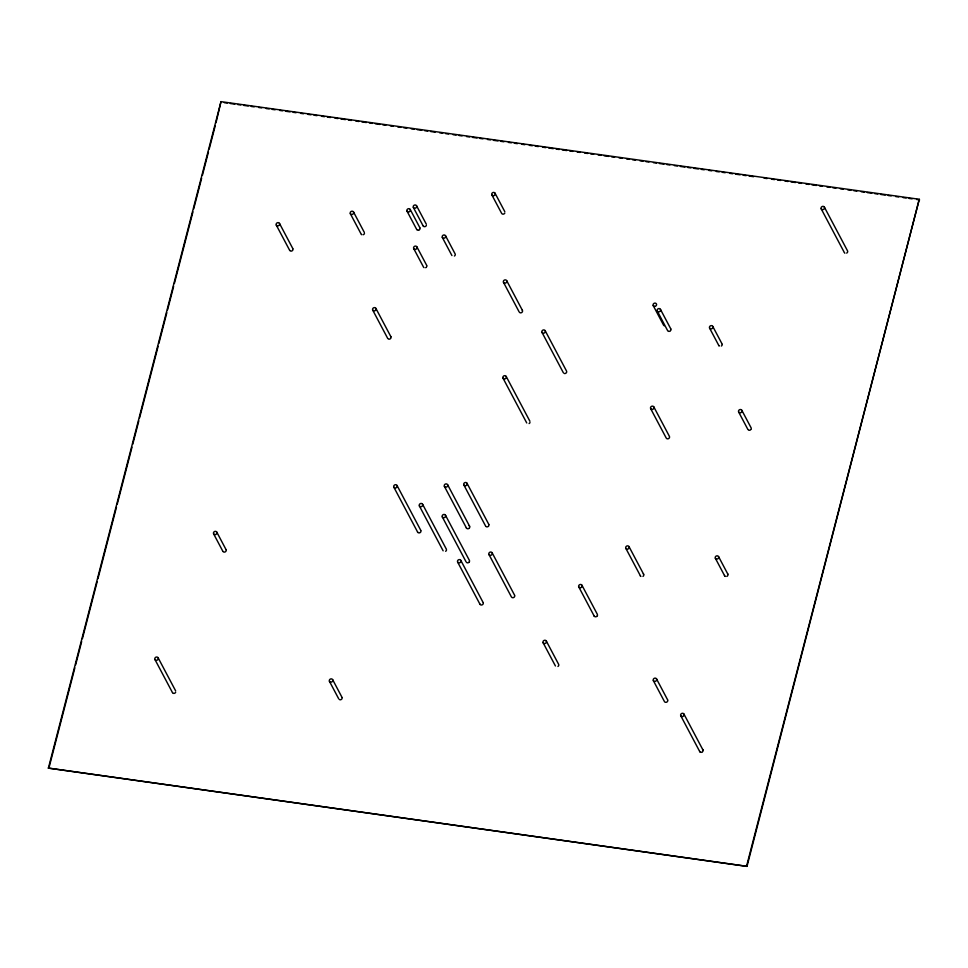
<?xml version="1.0" encoding="UTF-8"?>
<svg xmlns="http://www.w3.org/2000/svg" width="968" height="968" viewBox="0 0 968 968"><rect width="100%" height="100%" fill="white"/><g stroke="black" fill="none" stroke-linecap="round" stroke-linejoin="round"><path stroke-width="1.45" d="M48.4 768.108L220.994 101.64L919.273 199.275L747.006 866.36L48.4 768.108L747.006 866.36M49.114 767.261L74.851 667.884M75.601 664.955L81.663 641.566M82.413 638.65L97.175 581.647M97.937 578.719L116.475 507.111M117.237 504.183L131.999 447.192M132.749 444.264L138.811 420.874M139.561 417.958L158.111 346.338M158.873 343.422L166.823 312.724M167.573 309.796L173.635 286.419M174.385 283.491L192.934 211.883M193.685 208.955L201.634 178.257M202.397 175.341L208.447 151.952M209.209 149.036L215.259 125.646M216.021 122.718L220.994 101.64M746.679 865.743L919.273 199.275M224.31 102.681L227.298 103.092M230.287 103.515L234.776 104.145M237.765 104.556L240.754 104.98M243.754 105.403L248.232 106.02M251.22 106.444L254.221 106.855M258.698 107.484L261.687 107.908M266.176 108.537L269.164 108.948M272.153 109.372L275.154 109.783M279.631 110.412L282.62 110.836M285.62 111.247L290.097 111.877M293.086 112.3L296.087 112.712M300.564 113.341L303.553 113.764M308.042 114.393L311.031 114.805M314.031 115.228L317.02 115.64M321.497 116.269L324.498 116.692M327.486 117.104L330.475 117.527M334.964 118.157L337.953 118.568M340.942 118.991L345.431 119.608M348.419 120.032L351.408 120.455M355.897 121.073L358.886 121.496M361.875 121.92L366.364 122.537M369.352 122.96L372.341 123.384M375.33 123.795L379.819 124.424M382.808 124.836L385.796 125.259M390.286 125.888L393.274 126.3M397.763 126.929L400.752 127.352M403.741 127.764L406.729 128.187M411.219 128.817L414.207 129.228M417.196 129.651L421.685 130.281M424.674 130.692L427.662 131.116M430.651 131.527L435.14 132.156M439.629 132.785L442.618 133.209M445.607 133.62L448.595 134.044M453.084 134.673L456.073 135.084M459.062 135.508L462.051 135.919M466.54 136.548L469.528 136.972M472.517 137.383L477.006 138.013M479.995 138.436L482.984 138.847M487.473 139.477L490.461 139.9M493.45 140.312L497.939 140.941M500.928 141.352L503.917 141.776M508.406 142.405L511.394 142.816M514.383 143.24L517.384 143.663M521.861 144.28L524.85 144.704M529.339 145.333L532.327 145.744M535.316 146.168L538.317 146.579M542.794 147.209L545.783 147.632M548.783 148.043L553.26 148.673M556.261 149.096L559.25 149.508M562.239 149.931L566.728 150.56M569.716 150.972L572.705 151.395M577.194 152.024L580.183 152.436M584.66 153.065L587.661 153.488M590.649 153.9L593.638 154.323M598.127 154.953L601.116 155.364M604.105 155.787L608.594 156.417M611.582 156.828L614.571 157.252M619.06 157.869L622.049 158.292M626.526 158.921L629.527 159.333M632.515 159.756L635.504 160.18M639.993 160.797L642.982 161.22M645.971 161.644L648.959 162.055M653.448 162.684L656.437 163.096M659.426 163.519L663.915 164.149M666.904 164.56L669.892 164.983M674.381 165.613L677.37 166.024M680.359 166.448L684.848 167.077M687.837 167.488L690.825 167.912M693.814 168.323L698.303 168.952M701.292 169.376L704.28 169.787M708.77 170.416L711.758 170.84M716.247 171.469L719.236 171.881M722.225 172.304L725.213 172.715M729.703 173.345L732.691 173.768M735.68 174.179L740.169 174.809M743.158 175.232L746.146 175.644M749.147 176.067L753.624 176.696M764.091 178.16L767.08 178.572M771.569 179.201L774.557 179.612M777.546 180.036L780.547 180.459M785.024 181.077L788.012 181.5M791.013 181.923L795.49 182.541M798.491 182.964L801.48 183.376M805.957 184.005L808.958 184.428M811.946 184.84L816.423 185.469M819.424 185.892L822.413 186.304M826.89 186.933L829.891 187.356M832.879 187.768L835.868 188.191M840.357 188.821L843.346 189.232M847.823 189.861L850.824 190.285M853.812 190.696L856.801 191.119M861.29 191.749L864.279 192.16M867.267 192.584L871.757 193.213M874.745 193.624L877.734 194.048M880.723 194.459L885.212 195.088M888.2 195.512L891.189 195.923M895.678 196.552L898.667 196.976M903.156 197.593L906.145 198.017M909.134 198.44L912.122 198.851M916.611 199.481L919.6 199.892M824.385 207.152A1.803 1.609 -27.9 0 1 822.643 209.645A1.803 1.609 -27.9 0 1 821.348 207.188A1.803 1.609 -27.9 0 1 824.385 207.152L847.52 250.833A1.803 1.609 -27.9 0 1 846.673 253.096M821.191 208.834L844.326 252.515M712.775 326.41A1.803 1.609 -27.9 0 1 711.032 328.902A1.803 1.609 -27.9 0 1 709.738 326.446A1.803 1.609 -27.9 0 1 712.775 326.41L722.019 343.87M709.58 328.091L718.825 345.552M741.839 410.323A1.803 1.609 -27.9 0 1 740.096 412.816A1.803 1.609 -27.9 0 1 738.79 410.359A1.803 1.609 -27.9 0 1 741.839 410.323L751.083 427.783A1.803 1.609 -27.9 0 1 751.011 429.308M738.644 412.005L747.889 429.465M660.442 309.361A1.803 1.609 -27.9 0 1 658.7 311.853A1.803 1.609 -27.9 0 1 657.405 309.397A1.803 1.609 -27.9 0 1 660.442 309.361L670.788 328.878M657.26 311.043L667.593 330.572M653.219 305.598L663.504 325.018A1.803 1.609 -27.9 0 0 664.363 325.744M653.848 406.947A1.803 1.609 -27.9 0 1 652.105 409.44A1.803 1.609 -27.9 0 1 650.798 406.983A1.803 1.609 -27.9 0 1 653.848 406.947L669.42 436.374M650.653 408.641L666.238 438.068A1.803 1.609 -27.9 0 0 669.541 436.677M718.558 556.612A1.803 1.609 -27.9 0 1 716.816 559.105A1.803 1.609 -27.9 0 1 715.521 556.648A1.803 1.609 -27.9 0 1 718.558 556.612L727.815 574.084M715.376 558.294L724.621 575.766M495.059 193.225A1.803 1.609 -27.9 0 1 493.317 195.73A1.803 1.609 -27.9 0 1 492.01 193.261A1.803 1.609 -27.9 0 1 495.059 193.225L504.824 211.689M491.865 194.919L501.642 213.371A1.803 1.609 -27.9 0 0 504.836 213.057M545.19 330.717A1.803 1.609 -27.9 0 1 543.447 333.21A1.803 1.609 -27.9 0 1 542.14 330.754A1.803 1.609 -27.9 0 1 545.19 330.717L566.534 371.046M541.995 332.399L563.352 372.74M506.688 280.672A1.803 1.609 -27.9 0 1 504.945 283.164A1.803 1.609 -27.9 0 1 503.65 280.708A1.803 1.609 -27.9 0 1 506.688 280.672L522.418 310.377M503.505 282.366L519.235 312.071M629.031 546.654A1.803 1.609 -27.9 0 1 627.288 549.146A1.803 1.609 -27.9 0 1 625.981 546.69A1.803 1.609 -27.9 0 1 629.031 546.654L643.635 574.254M625.836 548.348L640.453 575.936M445.522 235.756A1.803 1.609 -27.9 0 1 443.78 238.249A1.803 1.609 -27.9 0 1 442.485 235.793A1.803 1.609 -27.9 0 1 445.522 235.756L455.105 253.858A1.803 1.609 -27.9 0 1 454.428 256.024M442.328 237.438L451.923 255.552M416.555 205.761A1.803 1.609 -27.9 0 1 414.812 208.253A1.803 1.609 -27.9 0 1 413.517 205.797A1.803 1.609 -27.9 0 1 416.555 205.761L426.307 224.189M506.204 376.467A1.803 1.609 -27.9 0 1 504.461 378.96A1.803 1.609 -27.9 0 1 503.154 376.504A1.803 1.609 -27.9 0 1 506.204 376.467L529.919 421.274M683.952 714.082A1.803 1.609 -27.9 0 1 682.21 716.574A1.803 1.609 -27.9 0 1 680.915 714.118A1.803 1.609 -27.9 0 1 683.952 714.082L702.889 749.849M413.36 207.442L423.125 225.871M503.009 378.149L526.737 422.956M680.77 715.775L699.707 751.531M410.202 209.463A1.803 1.609 -27.9 0 1 408.46 211.956A1.803 1.609 -27.9 0 1 407.165 209.499A1.803 1.609 -27.9 0 1 410.202 209.463L419.882 227.746M656.546 678.931A1.803 1.609 -27.9 0 1 654.804 681.424A1.803 1.609 -27.9 0 1 653.497 678.967A1.803 1.609 -27.9 0 1 656.546 678.931L667.617 699.84M407.02 211.157L416.7 229.44M653.352 680.613L664.423 701.522A1.803 1.609 -27.9 0 0 665.44 702.284M416.906 246.888A1.803 1.609 -27.9 0 1 415.163 249.381A1.803 1.609 -27.9 0 1 413.868 246.925A1.803 1.609 -27.9 0 1 416.906 246.888L426.682 265.353M413.723 248.582L423.488 267.035A1.803 1.609 -27.9 0 0 424.069 267.628M581.962 585.265A1.803 1.609 -27.9 0 1 580.219 587.757A1.803 1.609 -27.9 0 1 578.924 585.301A1.803 1.609 -27.9 0 1 581.962 585.265L597.341 614.293M578.779 586.947L594.146 615.987M353.526 212.004A1.803 1.609 -27.9 0 1 351.783 214.497A1.803 1.609 -27.9 0 1 350.489 212.04A1.803 1.609 -27.9 0 1 353.526 212.004L364.307 232.381M350.331 213.686L361.124 234.062M375.899 308.405A1.803 1.609 -27.9 0 1 374.156 310.897A1.803 1.609 -27.9 0 1 372.861 308.441A1.803 1.609 -27.9 0 1 375.899 308.405L390.878 336.695M467.024 483.274A1.803 1.609 -27.9 0 1 465.281 485.767A1.803 1.609 -27.9 0 1 463.987 483.31A1.803 1.609 -27.9 0 1 467.024 483.274L488.792 524.378M372.716 310.099L387.684 338.376M463.841 484.956L485.597 526.06M546.315 641.058A1.803 1.609 -27.9 0 1 544.573 643.551A1.803 1.609 -27.9 0 1 543.266 641.094A1.803 1.609 -27.9 0 1 546.315 641.058L558.621 664.302A1.803 1.609 -27.9 0 1 557.931 666.468M543.121 642.752L555.426 665.984M492.155 552.837A1.803 1.609 -27.9 0 1 490.413 555.329A1.803 1.609 -27.9 0 1 489.106 552.873A1.803 1.609 -27.9 0 1 492.155 552.837L514.577 595.187M488.961 554.519L511.382 596.881A1.803 1.609 -27.9 0 0 514.698 595.489M447.591 484.69A1.803 1.609 -27.9 0 1 445.849 487.182A1.803 1.609 -27.9 0 1 444.542 484.726A1.803 1.609 -27.9 0 1 447.591 484.69L469.601 526.265M444.397 486.372L466.407 527.947M445.486 515.242A1.803 1.609 -27.9 0 1 443.743 517.735A1.803 1.609 -27.9 0 1 442.449 515.279A1.803 1.609 -27.9 0 1 445.486 515.242L469.359 560.327A1.803 1.609 -27.9 0 1 469.202 561.997M442.303 516.936L466.165 562.009M460.816 560.387A1.803 1.609 -27.9 0 1 459.074 562.88A1.803 1.609 -27.9 0 1 457.779 560.424A1.803 1.609 -27.9 0 1 460.816 560.387L483.129 602.532M279.486 223.414A1.803 1.609 -27.9 0 1 277.743 225.907A1.803 1.609 -27.9 0 1 276.449 223.451A1.803 1.609 -27.9 0 1 279.486 223.414L292.856 248.667M457.634 562.081L479.946 604.213M276.291 225.096L289.674 250.361M422.568 504.243A1.803 1.609 -27.9 0 1 420.826 506.736A1.803 1.609 -27.9 0 1 419.531 504.28A1.803 1.609 -27.9 0 1 422.568 504.243L446.333 549.122M419.374 505.937L443.138 550.816M397.037 485.5A1.803 1.609 -27.9 0 1 395.295 487.993A1.803 1.609 -27.9 0 1 393.988 485.537A1.803 1.609 -27.9 0 1 397.037 485.5L420.814 530.428M393.843 487.182L417.631 532.11M332.653 679.669A1.803 1.609 -27.9 0 1 330.911 682.162A1.803 1.609 -27.9 0 1 329.604 679.705A1.803 1.609 -27.9 0 1 332.653 679.669L341.982 697.299M329.459 681.351L338.8 698.993M216.796 532.146A1.803 1.609 -27.9 0 1 215.053 534.639A1.803 1.609 -27.9 0 1 213.759 532.182A1.803 1.609 -27.9 0 1 216.796 532.146L226.064 549.655M213.601 533.828L222.87 551.337M158.135 657.816A1.803 1.609 -27.9 0 1 156.392 660.309A1.803 1.609 -27.9 0 1 155.098 657.853A1.803 1.609 -27.9 0 1 158.135 657.816L175.656 690.898M154.941 659.51L172.461 692.592M643.333 573.855A1.803 1.609 -27.9 0 1 642.958 576.42M640.889 576.432A1.803 1.609 -27.9 0 1 640.38 575.791M703.046 750.309A1.803 1.609 -27.9 0 1 702.623 751.652M702.211 752.015A1.803 1.609 -27.9 0 1 700.009 751.93M699.791 751.676A1.803 1.609 -27.9 0 1 699.634 751.386M702.587 749.462A1.803 1.609 -27.9 0 1 702.804 749.704M844.895 253.108A1.803 1.609 -27.9 0 1 844.519 252.793M420.971 530.887A1.803 1.609 -27.9 0 1 419.459 532.872M418.648 532.872A1.803 1.609 -27.9 0 1 417.559 531.964M446.478 549.594A1.803 1.609 -27.9 0 1 445.643 551.288M522.333 310.244A1.803 1.609 -27.9 0 1 519.804 312.652M226.185 549.957A1.803 1.609 -27.9 0 1 222.967 551.482M727.621 573.806A1.803 1.609 -27.9 0 1 726.799 576.42M725.347 576.432A1.803 1.609 -27.9 0 1 724.512 575.464M529.992 422.508A1.803 1.609 -27.9 0 1 529.085 423.536M469.746 526.725A1.803 1.609 -27.9 0 1 469.335 528.068M469.069 528.322A1.803 1.609 -27.9 0 1 466.721 528.346M466.491 528.092A1.803 1.609 -27.9 0 1 466.346 527.802M469.165 525.769A1.803 1.609 -27.9 0 1 469.516 526.12M426.84 265.813A1.803 1.609 -27.9 0 1 426.694 266.72M426.416 267.156A1.803 1.609 -27.9 0 1 425.666 267.688M342.152 697.928A1.803 1.609 -27.9 0 1 339.659 699.707M468.96 562.263A1.803 1.609 -27.9 0 1 466.733 562.602M364.464 233.312A1.803 1.609 -27.9 0 1 363.303 234.716M361.838 234.728A1.803 1.609 -27.9 0 1 361.427 234.462M670.848 329.035A1.803 1.609 -27.9 0 1 670.618 330.548M670.388 330.814A1.803 1.609 -27.9 0 1 668.029 331.068M566.703 371.676A1.803 1.609 -27.9 0 1 564.223 373.454M488.852 524.523A1.803 1.609 -27.9 0 1 488.634 526.048M488.392 526.314A1.803 1.609 -27.9 0 1 486.033 526.556M597.486 614.765A1.803 1.609 -27.9 0 1 597.062 616.096M596.808 616.35A1.803 1.609 -27.9 0 1 594.449 616.374M594.231 616.12A1.803 1.609 -27.9 0 1 594.074 615.829M750.684 429.719A1.803 1.609 -27.9 0 1 748.458 430.058M292.977 248.982A1.803 1.609 -27.9 0 1 289.759 250.494M420.003 228.049A1.803 1.609 -27.9 0 1 419.204 229.912M418.696 230.154A1.803 1.609 -27.9 0 1 416.784 229.573M390.794 336.549A1.803 1.609 -27.9 0 1 388.253 338.969M426.38 225.423A1.803 1.609 -27.9 0 1 423.21 226.016M483.286 602.991A1.803 1.609 -27.9 0 1 481.858 604.952A1.803 1.609 -27.9 0 1 479.825 603.911M667.726 700.142A1.803 1.609 -27.9 0 1 666.25 702.296M722.164 344.33A1.803 1.609 -27.9 0 1 721.329 346.036M719.26 346.048A1.803 1.609 -27.9 0 1 718.764 345.407M175.668 692.277A1.803 1.609 -27.9 0 1 172.546 692.737M654.67 306.408A1.803 1.609 -27.9 0 0 656.413 303.916A1.803 1.609 -27.9 0 0 653.364 303.952A1.803 1.609 -27.9 0 0 654.67 306.408"/></g></svg>
